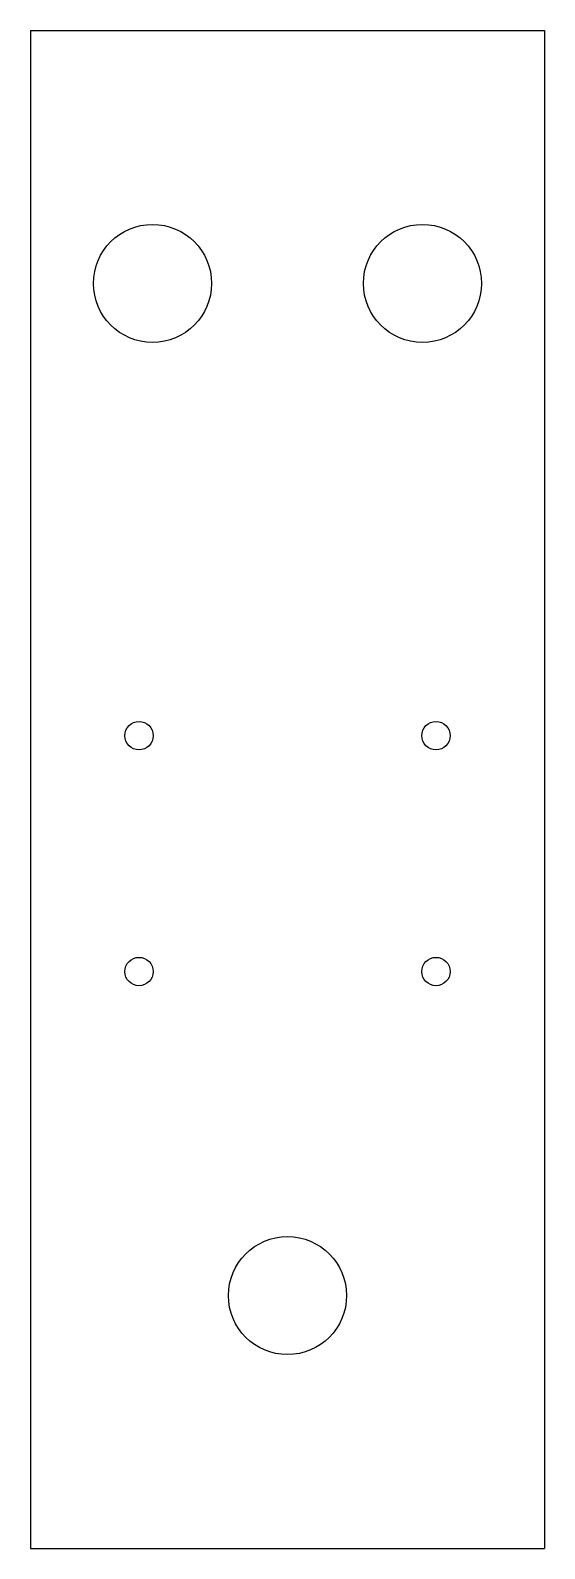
# Model space of a CAD drawing. Header units: millimetres. Extents: x 0 to 76, y 0 to 225.
import ezdxf

# ---------------------------------------------------------------- set-up
doc = ezdxf.new("R2010")
doc.units = ezdxf.units.MM

msp = doc.modelspace()

# ---------------------------------------------------------------- linework, layer by layer
for p, q in [((0, 225), (76.2, 225)), ((0, 225), (0, 0)), ((76.2, 225), (76.2, 0)), ((0, 0), (76.2, 0))]:
    msp.add_line(p, q)
for centre, radius in [((18.1, 187.5), 8.75), ((58.1, 187.5), 8.75), ((16.1, 120.475), 2.1), ((60.1, 120.475), 2.1), ((16.1, 85.525), 2.1), ((60.1, 85.525), 2.1), ((38.1, 37.5), 8.75)]:
    msp.add_circle(centre, radius)

doc.saveas('drawing.dxf')
